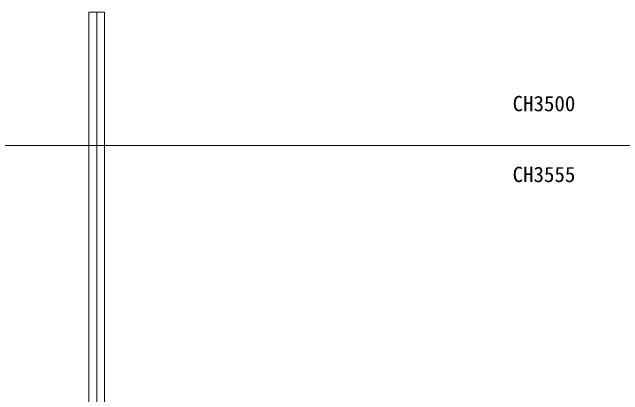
# Model space of a CAD drawing. Units: millimetres, scale not verified. Extents: x -22520 to 22520, y -13465 to 13465.
# Drawn here: x 5462 to 11735, y 5402 to 9334 of the extents above; entities that cross this region are included whole.
import ezdxf
from ezdxf.enums import TextEntityAlignment as Align

# ---------------------------------------------------------------- set-up
doc = ezdxf.new("R2010")
doc.units = ezdxf.units.MM
doc.header["$LTSCALE"] = 100
doc.linetypes.add('USER1', pattern=[0.423225, 0.211612, -0.211612])
doc.linetypes.add('USER4', pattern=[0.666667, 0.416667, -0.083333, 0.083333, -0.083333])
doc.layers.add('0-1___', color=7, linetype='Continuous', lineweight=18)
doc.layers.add('0-2_220418_4__________________', color=7, linetype='Continuous', lineweight=18)
doc.styles.add('ＭＳ ゴシック', font='')
doc.styles.get('ＭＳ ゴシック').set_extended_font_data('MS Gothic')

# ---------------------------------------------------------------- blocks, each defined once
blk = doc.blocks.new('____')
at = {"layer": '0-1___', "color": 5}
blk.add_line((10643.2, 7642.6), (-11919.9, 7642.6), dxfattribs=at)
at = {"layer": '0-2_220418_4__________________'}
for p, q in [((4698.5, 9013.8), (4537.5, 9013.8)), ((4537.5, 9013.8), (4537.5, -1699.7)), ((4618.1, -1699.7), (4618.1, 9013.8)), ((4698.5, 9013.8), (4698.5, -1699.7))]:
    blk.add_line(p, q, dxfattribs=at)

msp = doc.modelspace()

# ---------------------------------------------------------------- linework, layer by layer
at = {"layer": '0-1___', "color": 5, "linetype": 'USER1'}
msp.add_line((12355.8, 7962.3), (-10207.3, 7962.3), dxfattribs=at)
at = {"layer": '0-2_220418_4__________________'}
for p, q in [((6411.1, 9333.5), (6250.1, 9333.5)), ((6250.1, 9333.5), (6250.1, -1380)), ((6411.1, 9333.5), (6411.1, -1380))]:
    msp.add_line(p, q, dxfattribs=at)
at = {"layer": '0-2_220418_4__________________', "linetype": 'USER4'}
msp.add_line((6330.7, -1380), (6330.7, 9333.5), dxfattribs=at)

# ---------------------------------------------------------------- block references
at = {"layer": '0-1___'}
msp.add_blockref('____', (1712.6, 319.7), dxfattribs=at)

# ---------------------------------------------------------------- texts
at = {"layer": '0-1___', "style": 'ＭＳ ゴシック'}
for s, p in [('CH3500', (10603.3, 8268.2)), ('CH3555', (10603.3, 7540.2))]:
    msp.add_text(s, height=157.9, dxfattribs=at).set_placement(p, align=Align.BOTTOM_LEFT)

doc.saveas('drawing.dxf')
